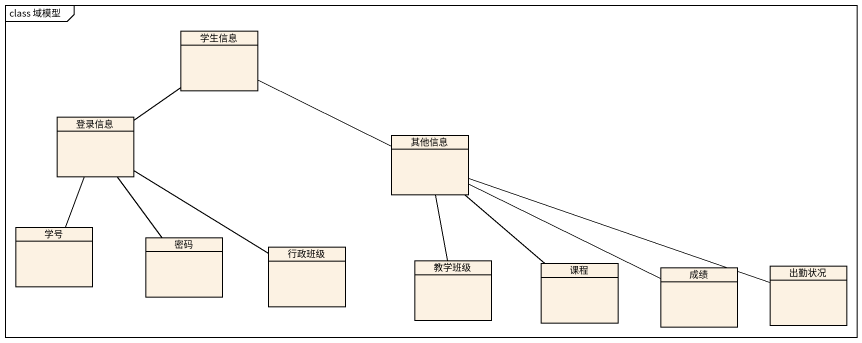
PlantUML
@startuml
mainframe class 域模型
hide circle
hide empty members
class 学生信息
class 登录信息
class 其他信息
class 学号
class 密码
class 行政班级
class 教学班级
class 课程
class 成绩
class 出勤状况
学生信息 -- 登录信息
学生信息 -right- 其他信息
登录信息 -- 学号
登录信息 -- 密码
登录信息 -- 行政班级
其他信息 -- 教学班级
其他信息 -- 课程
其他信息 -right- 成绩
其他信息 -right- 出勤状况
@enduml
